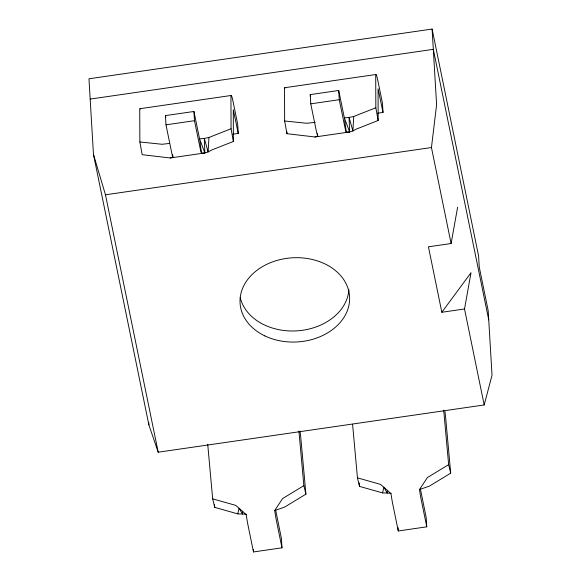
<?xml version="1.0" encoding="UTF-8"?>
<svg xmlns="http://www.w3.org/2000/svg" width="581" height="581" viewBox="0 0 581 581"><rect width="100%" height="100%" fill="white"/><g stroke="black" fill="none" stroke-linecap="round" stroke-linejoin="round"><path stroke-width="0.87" d="M232.879 134.211L238.246 133.434L237.694 124.211L233.046 101.522A17.321 1.22 81.8 0 0 230.947 97.325L231.071 128.75L208.942 137.472L208.114 151.968L204.853 152.948L170.218 157.967L142.171 154.691L139.868 141.967L139.745 110.543A17.321 1.22 81.8 0 1 140.326 109.003M377.657 113.222L383.024 112.445L382.472 103.222L377.824 80.534A17.321 1.22 81.8 0 0 375.718 76.336L375.842 107.761L353.72 116.483L352.892 130.986L349.631 131.96L314.996 136.978L286.949 133.703L284.646 120.986L284.523 89.554A17.321 1.22 81.8 0 1 285.104 88.014M212.675 498.847L235.704 505.354L242.611 511.353L242.451 514.054L237.76 513.88L214.73 507.373L212.675 498.847L207.722 444.334M357.453 477.858L380.482 484.365L387.389 490.364L387.222 493.066L382.53 492.891L359.501 486.384L357.453 477.858L352.58 424.246M441.836 312.266L471.017 272.685L464.524 308.976L441.836 312.266L428.429 246.809L451.11 243.519L431.451 147.538L436.6 104.682L432.104 29.05L88.973 78.791L93.468 154.423L148.896 424.972L158.206 452.207L484.184 404.957L492.027 375.232L488.185 310.668L479.245 267.028L478.591 255.96L432.104 29.05M451.11 243.519L457.61 207.228M237.76 513.88L239.111 508.179L242.451 514.054L246.388 514.279M382.53 492.891L383.881 487.198L387.222 493.066L391.166 493.291M242.611 511.353L246.206 514.679A17.321 1.22 81.8 0 0 248.029 525.318L253.483 551.95L281.981 547.818L276.527 521.186A17.321 1.22 81.8 0 1 274.704 510.546L282.613 498.549L303.87 485.622L298.917 431.117M387.389 490.364L390.977 493.69A17.321 1.22 81.8 0 0 392.8 504.33L398.261 530.961L426.759 526.829L421.305 500.197A17.321 1.22 81.8 0 1 419.475 489.558L427.384 477.567L448.648 464.64L443.695 410.128M300.007 431.044A17.321 1.22 81.8 0 1 300.893 438.749L305.926 494.155L284.661 507.075L274.704 510.546M444.981 411.559A17.321 1.22 81.8 0 1 445.663 417.761L450.703 473.166L429.439 486.094L419.475 489.558M238.246 133.434L233.308 109.736L233.373 141.466L211.244 150.189L208.114 151.968L204.316 138.423L199.573 138.874L193.938 111.472L165.432 115.604L165.984 124.828L171.439 151.459A17.321 1.22 81.8 0 0 172.971 157.219L170.218 157.967M383.024 112.445L378.086 88.748L378.144 120.485L356.022 129.207L352.892 130.986L349.094 117.435L344.351 117.885L338.708 90.483L310.21 94.616L310.762 103.839L316.217 130.471A17.321 1.22 81.8 0 0 317.749 136.23L314.996 136.978M208.942 137.472L204.316 138.423L204.853 152.948L201.476 153.086A17.321 1.22 81.8 0 1 199.937 147.327L194.482 120.695L193.938 111.472M353.72 116.483L349.094 117.435L349.631 131.96L346.247 132.105A17.321 1.22 81.8 0 1 344.715 126.346L339.26 99.707L338.708 90.483M169.637 143.427L162.041 144.27L139.868 141.967M315.171 122.322L306.812 123.281L284.646 120.986M90.178 99.082L433.31 49.341L488.737 319.891M139.956 108.705L231.151 95.487M284.734 87.716L375.929 74.499M165.984 124.828L194.482 120.695M310.762 103.839L339.26 99.707M93.468 154.423L105.473 194.795L431.451 147.538M349.631 131.96L344.424 118.081L346.247 132.105M204.853 152.948L199.646 139.062L201.476 153.086M448.648 464.64L450.703 473.166M303.87 485.622L305.926 494.155M464.524 308.976L484.184 404.957M310.21 94.616L310.574 96.395M165.432 115.604L165.803 117.377M105.473 194.795L158.206 452.207M375.842 107.761L378.144 120.485M231.071 128.75L233.373 141.466M420.448 489.202L426.207 517.606L426.759 526.829M275.677 510.191L281.436 538.594L281.981 547.818M317.408 133.601L317.749 136.23M172.63 154.59L172.971 157.219M359.181 482.811L359.501 486.384M214.483 504.693L214.73 507.373M398.058 527.606L398.261 530.961M253.331 549.437L253.483 551.95M148.736 422.293L148.896 424.972M286.941 131.909L286.949 133.703M348.905 289.745A54.846 42.137 -3.4 0 1 297.53 330.814A54.846 42.137 -3.4 0 1 240.214 297.523M264.907 335.934A54.846 42.137 -3.4 0 0 349.559 300.813A54.846 42.137 -3.4 0 0 270.02 262.873A54.846 42.137 -3.4 0 0 264.907 335.934"/></g></svg>
